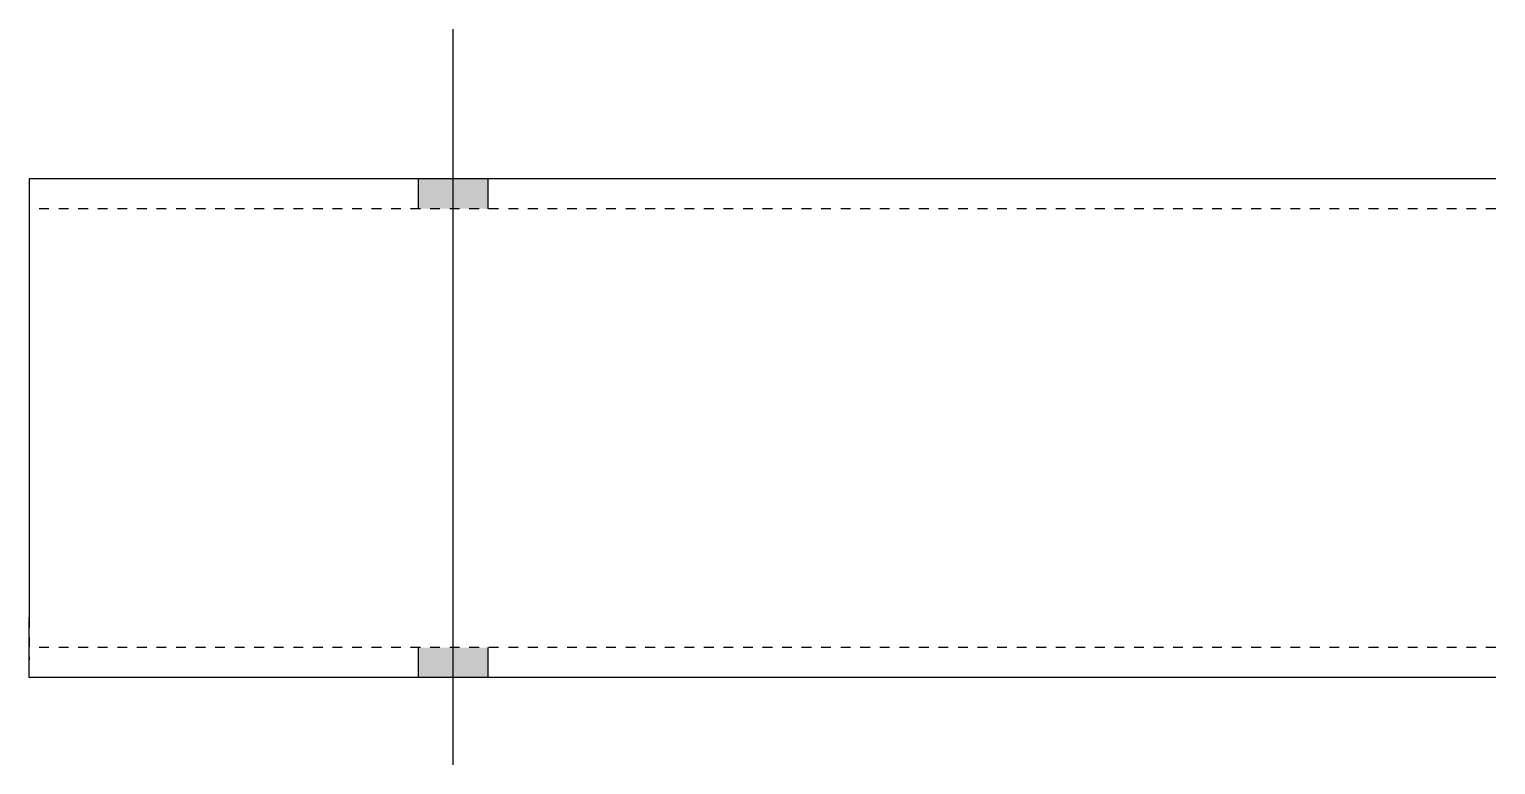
# Model space of a CAD drawing. Header units: millimetres. Extents: x 3 to 16592, y 3 to 152.
# Drawn here: x 11076.6 to 11370.6, y 4.5 to 152 of the extents above; entities that cross this region are included whole.
import ezdxf

# ---------------------------------------------------------------- set-up
doc = ezdxf.new("R2010")
doc.units = ezdxf.units.MM
doc.linetypes.add('DXK_LINE_DOT2', pattern=[3.9198, 1.9599, -1.9599])
doc.layers.add('STÅL', color=7, linetype='Continuous')

msp = doc.modelspace()

# ---------------------------------------------------------------- hatches: boundary and pattern name
at = {"layer": 'STÅL', "linetype": 'Continuous'}
for points in [[(11168.56, 122), (11154.56, 122), (11154.56, 116), (11168.56, 116)], [(11168.56, 122), (11154.56, 122), (11154.56, 116), (11168.56, 116)], [(11168.56, 28), (11154.56, 28), (11154.56, 22), (11168.56, 22)], [(11168.56, 28), (11154.56, 28), (11154.56, 22), (11168.56, 22)]]:
    msp.add_hatch(color=3, dxfattribs=at).paths.add_polyline_path(points)

# ---------------------------------------------------------------- linework, layer by layer
at = {"layer": 'STÅL', "color": 3, "linetype": 'Continuous'}
for p, q in [((11161.56, 4.5), (11161.56, 152)), ((11161.56, 4.5), (11161.56, 152)), ((11154.56, 116), (11154.56, 122)), ((11154.56, 116), (11154.56, 122)), ((11168.56, 116), (11168.56, 122)), ((11168.56, 116), (11168.56, 122)), ((11154.56, 22), (11154.56, 28)), ((11154.56, 22), (11154.56, 28)), ((11168.56, 22), (11168.56, 28)), ((11168.56, 22), (11168.56, 28))]:
    msp.add_line(p, q, dxfattribs=at)
at = {"layer": 'STÅL', "color": 2, "linetype": 'Continuous'}
for p, q in [((11076.55, 122), (11076.55, 110)), ((11370.56, 122), (11076.55, 122)), ((11076.55, 110), (11076.55, 34)), ((11076.55, 22.91), (11076.55, 34)), ((11076.55, 22), (11076.55, 22.91)), ((11370.56, 22), (11076.55, 22))]:
    msp.add_line(p, q, dxfattribs=at)
at = {"layer": 'STÅL', "color": 7, "linetype": 'DXK_LINE_DOT2'}
for p, q in [((11076.55, 122), (11076.55, 121.09)), ((11076.55, 121.09), (11076.55, 118.49)), ((11370.56, 116), (11076.55, 116)), ((11076.55, 34), (11076.55, 25.51)), ((11370.56, 28), (11076.55, 28)), ((11076.55, 22), (11076.55, 22))]:
    msp.add_line(p, q, dxfattribs=at)

doc.saveas('drawing.dxf')
